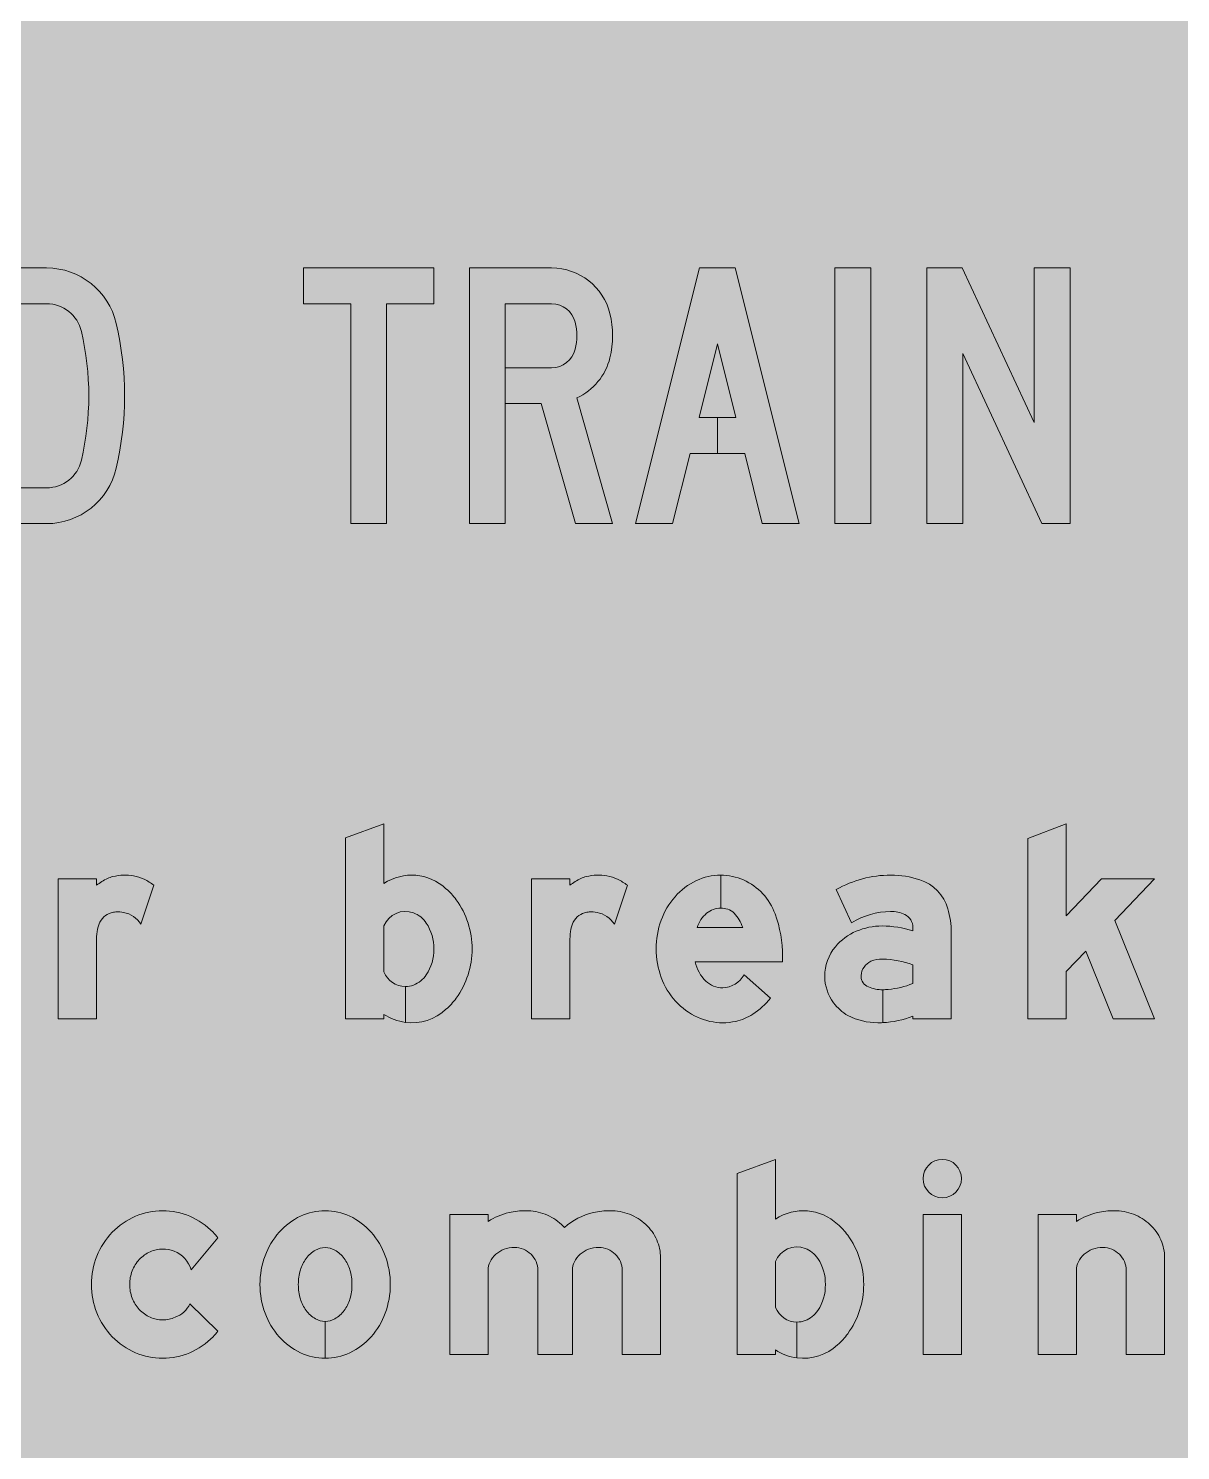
# Model space of a CAD drawing. Header units: millimetres. Extents: x 4906 to 5011, y 3241 to 3334.
# Drawn here: x 4935.54 to 4953.57, y 3289.85 to 3312.1 of the extents above; entities that cross this region are included whole.
import ezdxf

# ---------------------------------------------------------------- set-up
doc = ezdxf.new("R2010")
doc.units = ezdxf.units.MM
doc.layers.add('DIM', color=1, linetype='Continuous')
doc.layers.add('GSCOLORFILL', color=7, linetype='Continuous', lineweight=0)

# ---------------------------------------------------------------- blocks, each defined once
blk = doc.blocks.new('*U322')
at = {"layer": 'GSCOLORFILL', "true_color": 0xf5f5f5, "transparency": 33554687}
blk.add_hatch(color=7, dxfattribs=at).paths.add_polyline_path([(-950.00000000001, -874.9999999999995), (950.0000000000091, -874.9999999999995, 0.414213562373095), (1050.000000000009, -774.9999999999995), (1050.000000000009, 775, 0.414213562373095), (950.0000000000091, 875), (-950.00000000001, 875, 0.414213562373095), (-1050.00000000001, 775), (-1050.00000000001, -775, 0.414213562373095)])
blk = doc.blocks.new('*U297')
at = {"layer": 'GSCOLORFILL', "linetype": 'Continuous'}
blk.add_hatch(color=0, dxfattribs=at).paths.add_polyline_path([(64.26932219902316, 172, -0.3448814639906139), (82.71400707028076, 157.5600000000001, -0.1217796334961338), (82.71400707028087, 136.4400000000002, -0.344881463990617), (64.26932219902321, 122), (28.00999999999999, 122), (28.00999999999999, 94.00000000000001), (56.12346429523939, 94.00000000000004), (82.88719244480211, 0), (112, 0), (84, 98.34205404014348, 0.2276138286676566), (109.8956479331868, 129.72, 0.1217796334961337), (109.8956479331869, 164.2799999999998, 0.3448814639906159), (64.26932219902322, 200), (0, 200), (0, 0), (28, 0), (28, 172)])
at = {"layer": 'GSCOLORFILL', "color": 0}
blk.add_lwpolyline([(64.26932219902318, 122, 0.3448814639906154), (82.71400707028084, 136.44, 0.1217796334961341), (82.71400707028079, 157.56, 0.3448814639906151), (64.26932219902318, 172), (28, 172), (28, 0), (0, 0), (0, 200), (64.26932219902318, 200, -0.3448814639906151), (109.8956479331868, 164.28, -0.1217796334961341), (109.8956479331868, 129.7200000000001, -0.2276138286676568), (84, 98.3420540401435), (112, 0), (82.88719244480211, 0), (56.12346429523939, 94.00000000000003), (28.00999999999999, 94.00000000000003), (28.00999999999999, 122)], format="xyb", close=True, dxfattribs=at)
blk = doc.blocks.new('*U298')
at = {"layer": 'GSCOLORFILL', "linetype": 'Continuous'}
blk.add_hatch(color=0, dxfattribs=at).paths.add_polyline_path([(80.95612091126682, 40.64954348018809, -0.3280427996261505), (59.00999999999999, 24.50000217391326), (59.00999999999999, -3.499999019607742, 0.3281088988311429), (107.6853115858524, 32.30985728215592, 0.1523809523809524), (107.6853115858523, 167.6901427178443, 0.7355371900826445), (10.31468841414767, 167.6901427178442, 0.1523809523809523), (10.3146884141477, 32.30985728215595, 0.3281631965406048), (59, -3.499999999999915), (59, 24.50000000000011, -0.3281631965406051), (37.04387908873329, 40.64954348018806, -0.1523809523809523), (37.04387908873332, 159.3504565198122, -0.7355371900826468), (80.95612091126682, 159.3504565198122, -0.1523809523809523)])
at = {"layer": 'GSCOLORFILL', "color": 0}
blk.add_lwpolyline([(59, 24.50000000000011, -0.3281631965406057), (37.04387908873326, 40.64954348018809, -0.1523809523809521), (37.04387908873332, 159.3504565198121, -0.7355371900826451), (80.9561209112668, 159.3504565198121, -0.1523809523809523), (80.9561209112668, 40.64954348018802, -0.3280427996261496), (59.00999999999999, 24.50000217391326), (59.00999999999999, -3.499999019607742, 0.3281088988311427), (107.6853115858523, 32.30985728215595, 0.1523809523809523), (107.6853115858523, 167.6901427178442, 0.7355371900826451), (10.31468841414767, 167.6901427178442, 0.1523809523809521), (10.31468841414767, 32.30985728215602, 0.3281631965406052), (59, -3.499999999999908)], format="xyb", close=True, dxfattribs=at)
blk = doc.blocks.new('*U299')
at = {"layer": 'GSCOLORFILL', "linetype": 'Continuous'}
blk.add_hatch(color=0, dxfattribs=at).paths.add_polyline_path([(78, 200), (49.99999999999999, 200), (-1.4210854715202e-14, 0), (28.86173937932359, 0), (42.61173937932363, 54.99999999999999), (64, 54.99999999999999), (64, 83), (49.61173937932364, 83), (64, 140.5530424827055), (78.38826062067636, 83), (64.00999999999999, 83), (64.00999999999999, 55), (85.38826062067636, 55), (99.13826062067636, -1.4210854715202e-14), (128, -1.4210854715202e-14)])
at = {"layer": 'GSCOLORFILL', "color": 0}
blk.add_lwpolyline([(64, 83), (49.61173937932364, 83), (64, 140.5530424827055), (78.38826062067636, 83), (64.00999999999999, 83), (64.00999999999999, 55), (85.38826062067636, 55), (99.13826062067636, 0), (128, 0), (78, 200), (50, 200), (0, 0), (28.86173937932358, 0), (42.61173937932364, 55), (64, 55)], close=True, dxfattribs=at)
blk = doc.blocks.new('*U300')
at = {"layer": 'GSCOLORFILL', "linetype": 'Continuous'}
blk.add_hatch(color=0, dxfattribs=at).paths.add_polyline_path([(78.21476728595059, 150.3505154639175, -0.1148991755247307), (78.21476728595066, 49.64948453608244, -0.3486821690625639), (50.94443627691192, 28), (28.00999999999999, 28.00000000000003), (28.01, 0), (50.9444362769119, 0, 0.3486821690625636), (105.4850982949895, 43.29896907216494, 0.1148991755247306), (105.4850982949895, 156.701030927835, 0.3486821690625638), (50.94443627691184, 200), (0, 200), (0, 0), (27.99999999999999, 0), (28.00000000000001, 172), (50.94443627691184, 172, -0.3486821690625631)])
at = {"layer": 'GSCOLORFILL', "color": 0}
blk.add_lwpolyline([(28.00999999999999, 28), (28.00999999999999, 0), (50.94443627691186, 0, 0.3486821690625636), (105.4850982949895, 43.29896907216487, 0.1148991755247307), (105.4850982949895, 156.7010309278351, 0.3486821690625634), (50.94443627691186, 200), (0, 200), (0, 0), (28, 0), (28, 172), (50.94443627691186, 172, -0.3486821690625634), (78.21476728595064, 150.3505154639175, -0.1148991755247307), (78.21476728595064, 49.64948453608236, -0.3486821690625636), (50.94443627691186, 28)], format="xyb", close=True, dxfattribs=at)
blk = doc.blocks.new('*U296')
at = {"layer": 'DIM', "color": 28, "true_color": 0x0a0a0a, "xscale": 0.4, "yscale": 0.4, "zscale": 0.4}
for name, p in [('*U298', (56.80000000000018, 0)), ('*U297', (0, 0)), ('*U299', (113.5999999999995, 0)), ('*U300', (175.9999999999991, 0))]:
    blk.add_blockref(name, p, dxfattribs=at)
blk = doc.blocks.new('*U302')
at = {"layer": 'GSCOLORFILL', "linetype": 'Continuous'}
blk.add_hatch(color=0, dxfattribs=at).paths.add_polyline_path([(37, 172), (0, 172), (0, 200), (102, 200), (102, 172), (65, 172), (65, 0), (37, 0)])
at = {"layer": 'GSCOLORFILL', "color": 0}
blk.add_lwpolyline([(37, 172), (0, 172), (0, 200), (102, 200), (102, 172), (65, 172), (65, 0), (37, 0)], close=True, dxfattribs=at)
blk = doc.blocks.new('*U303')
at = {"layer": 'GSCOLORFILL', "linetype": 'Continuous'}
blk.add_hatch(color=0, dxfattribs=at).paths.add_polyline_path([(64.26932219902316, 172, -0.3448814639906139), (82.71400707028076, 157.5600000000001, -0.1217796334961338), (82.71400707028087, 136.4400000000002, -0.344881463990617), (64.26932219902321, 122), (28.00999999999999, 122), (28.00999999999999, 94.00000000000001), (56.12346429523939, 94.00000000000004), (82.88719244480211, 0), (112, 0), (84, 98.34205404014348, 0.2276138286676566), (109.8956479331868, 129.72, 0.1217796334961337), (109.8956479331869, 164.2799999999998, 0.3448814639906159), (64.26932219902322, 200), (0, 200), (0, 0), (28, 0), (28, 172)])
at = {"layer": 'GSCOLORFILL', "color": 0}
blk.add_lwpolyline([(64.26932219902318, 122, 0.3448814639906154), (82.71400707028084, 136.44, 0.1217796334961341), (82.71400707028079, 157.56, 0.3448814639906151), (64.26932219902318, 172), (28, 172), (28, 0), (0, 0), (0, 200), (64.26932219902318, 200, -0.3448814639906151), (109.8956479331868, 164.28, -0.1217796334961341), (109.8956479331868, 129.7200000000001, -0.2276138286676568), (84, 98.3420540401435), (112, 0), (82.88719244480211, 0), (56.12346429523939, 94.00000000000003), (28.00999999999999, 94.00000000000003), (28.00999999999999, 122)], format="xyb", close=True, dxfattribs=at)
blk = doc.blocks.new('*U304')
at = {"layer": 'GSCOLORFILL', "linetype": 'Continuous'}
blk.add_hatch(color=0, dxfattribs=at).paths.add_polyline_path([(78, 200), (49.99999999999999, 200), (-1.4210854715202e-14, 0), (28.86173937932359, 0), (42.61173937932363, 54.99999999999999), (64, 54.99999999999999), (64, 83), (49.61173937932364, 83), (64, 140.5530424827055), (78.38826062067636, 83), (64.00999999999999, 83), (64.00999999999999, 55), (85.38826062067636, 55), (99.13826062067636, -1.4210854715202e-14), (128, -1.4210854715202e-14)])
at = {"layer": 'GSCOLORFILL', "color": 0}
blk.add_lwpolyline([(64, 83), (49.61173937932364, 83), (64, 140.5530424827055), (78.38826062067636, 83), (64.00999999999999, 83), (64.00999999999999, 55), (85.38826062067636, 55), (99.13826062067636, 0), (128, 0), (78, 200), (50, 200), (0, 0), (28.86173937932358, 0), (42.61173937932364, 55), (64, 55)], close=True, dxfattribs=at)
blk = doc.blocks.new('*U305')
at = {"layer": 'GSCOLORFILL', "linetype": 'Continuous'}
blk.add_hatch(color=0, dxfattribs=at).paths.add_polyline_path([(0, 200), (28, 200), (28, 0), (0, 0)])
at = {"layer": 'GSCOLORFILL', "color": 0}
blk.add_lwpolyline([(0, 200), (28, 200), (28, 0), (0, 0)], close=True, dxfattribs=at)
blk = doc.blocks.new('*U306')
at = {"layer": 'GSCOLORFILL', "linetype": 'Continuous'}
blk.add_hatch(color=0, dxfattribs=at).paths.add_polyline_path([(27.65981601018313, 200), (0, 200), (7.105427357601002e-15, 0), (28, 0), (28, 133), (90, 0), (112, 0), (112, 200), (84, 200), (84, 79.14121821539283)])
at = {"layer": 'GSCOLORFILL', "color": 0}
blk.add_lwpolyline([(90, 0), (112, 0), (112, 200), (84, 200), (84, 79.14121821539283), (27.65981601018314, 200), (0, 200), (0, 0), (28, 0), (28, 133)], close=True, dxfattribs=at)
blk = doc.blocks.new('*U301')
at = {"layer": 'DIM', "color": 28, "true_color": 0x0a0a0a, "xscale": 0.4, "yscale": 0.4, "zscale": 0.4}
for name, p in [('*U302', (0, 0)), ('*U303', (52, 0)), ('*U304', (104, 0)), ('*U305', (166.3999999999996, 0)), ('*U306', (195.1999999999998, 0))]:
    blk.add_blockref(name, p, dxfattribs=at)
blk = doc.blocks.new('*U295')
at = {"layer": 'DIM'}
for name, p in [('*U296', (0, 0)), ('*U301', (276.7999999999993, 0))]:
    blk.add_blockref(name, p, dxfattribs=at)
blk = doc.blocks.new('*U13')
at = {"layer": 'GSCOLORFILL', "linetype": 'Continuous'}
h = blk.add_hatch(color=0, dxfattribs=at)
edge = h.paths.add_edge_path()
edge.add_arc((62.34939213927608, 79.6854098176108), 32.00000000000017, 79.18246767352575, 93.8556250591469)
edge.add_arc((61.63370283579749, 90.30471540881575), 21.35660475137249, 93.85562505914676, 106.8366272197322)
edge.add_arc((61.24077079005933, 91.6031686651475), 19.99999999999997, 106.8366272197323, 158.1191728451246)
edge.add_arc((71.65289149145738, 87.4215696900377), 31.2204290242896, 158.1191728451244, 173.0836916735146)
edge.add_arc((124.7709534774721, 80.62591342850244), 84.77100697890104, 172.847292452201, 179.93562804887)
edge.add_line((40, 80.72115384615384), (40, 0))
edge.add_line((40, 0), (0, 0))
edge.add_line((0, 0), (0, 146))
edge.add_line((0, 146), (40, 146))
edge.add_line((40, 146), (40, 139.4741517586929))
edge.add_arc((80.20100428125309, 86.17638380713848), 66.75906540567411, 115.41999205079091, 127.02622125869931, ccw=False)
edge.add_arc((64.42216422748476, 119.3766412768664), 29.99999999999999, 103.83237165386458, 115.4199920507906, ccw=False)
edge.add_arc((69.56115049428412, 98.50534936501198), 51.49465063498803, 79.69148826116168, 103.83237165386458, ccw=False)
edge.add_arc((70.72335768463735, 104.8951663668707), 44.99999999999991, 64.9550848169091, 79.69148826116168, ccw=False)
edge.add_arc((66.12650663724236, 95.0573295974977), 55.8588246073303, 52.669442036432486, 64.95508481690922, ccw=False)
edge.add_line((100, 139.4734835723265), (86.44384074260017, 98.8029509025588))
edge.add_arc((63.19046988328277, 84.08717555524916), 27.51859917207702, 32.32746235299488, 79.18246767352575)
at = {"layer": 'GSCOLORFILL', "color": 0}
blk.add_lwpolyline([(68.35521238202534, 111.1167655505695, 0.06411134923532956), (60.19762973862049, 111.6129828317178, 0.05670095452127784), (55.44789640508208, 110.7458593422669, 0.2275732212208249), (42.68155049846757, 99.0567142756719, 0.06538798349459168), (40.6596501983656, 91.1811152222656, 0.03093856440725937), (40, 80.72115384615384), (40, 0), (0, 0), (0, 146), (40, 146), (40, 139.4741517586929, -0.05068506447739766), (51.54465506371872, 146.4722084002377, -0.05060365996564109), (57.24970115181003, 148.5066219398892, -0.1057257860161052), (78.77603464991518, 149.1687972739115, -0.06438845141651094), (89.77314480369034, 145.6640958440934, -0.05365763651898708), (100, 139.4734835723265), (86.44384074260017, 98.8029509025588, 0.2073403558268148)], format="xyb", close=True, dxfattribs=at)
blk = doc.blocks.new('*U15')
at = {"layer": 'GSCOLORFILL', "linetype": 'Continuous'}
h = blk.add_hatch(color=0, dxfattribs=at)
edge = h.paths.add_edge_path()
edge.add_arc((44.51793562419519, 73.00000000000007), 87.48206437580481, 324.0687898610061, 359.99999999999994, ccw=False)
edge.add_arc((63.70470146193492, 58.38428779233871), 63.37203257652487, 310.3765255821876, 324.5892179022558, ccw=False)
edge.add_arc((69.00257494377652, 48.36448062052203), 52.36448062052203, 262.70170899991183, 313.06367100142035, ccw=False)
edge.add_line((62.35045196264872, -3.575755136557277), (62.35045196264872, 33.80043539742545))
edge.add_arc((62.34045196264868, 57.80043331409205), 24.00000000000002, 270.0238732421547, 290.8675725829808)
edge.add_arc((60.91561510266509, 61.53805821801595), 28.00000000000003, 290.8675725829806, 326.1464978402323)
edge.add_arc((45.80677982315294, 71.67298584493247), 46.19323120026423, 326.1464978402324, 361.646188633575)
edge.add_arc((45.8067798231529, 74.32701415506752), 46.19323120026427, 358.353811366425, 393.8535021597676)
edge.add_arc((60.91561510266507, 84.46194178198411), 28.00000000000001, 33.8535021597676, 69.13242741701919)
edge.add_arc((62.34045196264874, 88.19956668590797), 24.00000000000001, 69.13242741701923, 158.568043919135)
edge.add_line((40, 96.96907101081622), (40, 49.03092898918378))
edge.add_arc((62.34045196264873, 57.800433314092), 23.99999999999999, 201.4319560808649, 270)
edge.add_line((62.34045196264873, 33.80043331409202), (62.34045196264873, -3.574473431724307))
edge.add_arc((69.00257494377641, 48.36448062052206), 52.36448062052204, 236.3677911496907, 262.6906777665261, ccw=False)
edge.add_line((40, 4.765289374724148), (40, 0))
edge.add_line((40, 0), (0, 0))
edge.add_line((0, 0), (0, 188.7596153846154))
edge.add_line((0, 188.7596153846154), (40, 203.5))
edge.add_line((40, 203.5), (40, 141.2347106252759))
edge.add_arc((69.00257494377648, 97.6355193794779), 52.36448062052212, 46.93632899857971, 123.6322088503093, ccw=False)
edge.add_arc((63.7047014619348, 87.61571220766103), 63.37203257652513, 35.410782097744175, 49.623474417812474, ccw=False)
edge.add_arc((44.51793562419522, 72.99999999999999), 87.48206437580478, 0, 35.93121013899378, ccw=False)
at = {"layer": 'GSCOLORFILL', "color": 0}
blk.add_lwpolyline([(132, 72.99999999999999, -0.1580767730378781), (115.3540975280471, 21.66434227377881, -0.062094190308422), (104.7576009987296, 10.10723369308806, -0.2233522246381122), (62.35045196264872, -3.575755136557277), (62.35045196264872, 33.80043539742545, 0.09119938616970456), (70.88947312255061, 35.3746838905488, 0.155160827510034), (84.16862514632328, 45.94006078534746, 0.1561474372907175), (91.98094621685533, 72.99999999999999, 0.1561474372907175), (84.16862514632328, 100.0599392146525, 0.1551608275100337), (70.88947312255067, 110.6253161094512, 0.4113313956635876), (40, 96.96907101081622), (40, 49.03092898918378, 0.3084429755062391), (62.34045196264873, 33.80043331409202), (62.34045196264873, -3.574473431724307, -0.115362985859982), (40, 4.765289374724148), (40, 0), (0, 0), (0, 188.7596153846154), (40, 203.5), (40, 141.2347106252759, -0.3477275210567035), (104.7576009987296, 135.8927663069119, -0.062094190308422), (115.3540975280471, 124.3356577262211, -0.1580767730378781)], format="xyb", close=True, dxfattribs=at)
blk = doc.blocks.new('*U16')
at = {"layer": 'GSCOLORFILL', "linetype": 'Continuous'}
h = blk.add_hatch(color=0, dxfattribs=at)
edge = h.paths.add_edge_path()
edge.add_arc((62.34939213927608, 79.6854098176108), 32.00000000000017, 79.18246767352575, 93.8556250591469)
edge.add_arc((61.63370283579749, 90.30471540881575), 21.35660475137249, 93.85562505914676, 106.8366272197322)
edge.add_arc((61.24077079005933, 91.6031686651475), 19.99999999999997, 106.8366272197323, 158.1191728451246)
edge.add_arc((71.65289149145738, 87.4215696900377), 31.2204290242896, 158.1191728451244, 173.0836916735146)
edge.add_arc((124.7709534774721, 80.62591342850244), 84.77100697890104, 172.847292452201, 179.93562804887)
edge.add_line((40, 80.72115384615384), (40, 0))
edge.add_line((40, 0), (0, 0))
edge.add_line((0, 0), (0, 146))
edge.add_line((0, 146), (40, 146))
edge.add_line((40, 146), (40, 139.4741517586929))
edge.add_arc((80.20100428125309, 86.17638380713848), 66.75906540567411, 115.41999205079091, 127.02622125869931, ccw=False)
edge.add_arc((64.42216422748476, 119.3766412768664), 29.99999999999999, 103.83237165386458, 115.4199920507906, ccw=False)
edge.add_arc((69.56115049428412, 98.50534936501198), 51.49465063498803, 79.69148826116168, 103.83237165386458, ccw=False)
edge.add_arc((70.72335768463735, 104.8951663668707), 44.99999999999991, 64.9550848169091, 79.69148826116168, ccw=False)
edge.add_arc((66.12650663724236, 95.0573295974977), 55.8588246073303, 52.669442036432486, 64.95508481690922, ccw=False)
edge.add_line((100, 139.4734835723265), (86.44384074260017, 98.8029509025588))
edge.add_arc((63.19046988328277, 84.08717555524916), 27.51859917207702, 32.32746235299488, 79.18246767352575)
at = {"layer": 'GSCOLORFILL', "color": 0}
blk.add_lwpolyline([(68.35521238202534, 111.1167655505695, 0.06411134923532956), (60.19762973862049, 111.6129828317178, 0.05670095452127784), (55.44789640508208, 110.7458593422669, 0.2275732212208249), (42.68155049846757, 99.0567142756719, 0.06538798349459168), (40.6596501983656, 91.1811152222656, 0.03093856440725937), (40, 80.72115384615384), (40, 0), (0, 0), (0, 146), (40, 146), (40, 139.4741517586929, -0.05068506447739766), (51.54465506371872, 146.4722084002377, -0.05060365996564109), (57.24970115181003, 148.5066219398892, -0.1057257860161052), (78.77603464991518, 149.1687972739115, -0.06438845141651094), (89.77314480369034, 145.6640958440934, -0.05365763651898708), (100, 139.4734835723265), (86.44384074260017, 98.8029509025588, 0.2073403558268148)], format="xyb", close=True, dxfattribs=at)
blk = doc.blocks.new('*U17')
at = {"layer": 'GSCOLORFILL', "linetype": 'Continuous'}
h = blk.add_hatch(color=0, dxfattribs=at)
edge = h.paths.add_edge_path()
edge.add_arc((69.51094197863642, 58.93000642673971), 62.9300064267397, 245.3524198280531, 269.9999999999999, ccw=False)
edge.add_arc((72.63933568098416, 65.74804630435064), 70.43150727187609, 222.073813879283, 245.3524198280533, ccw=False)
edge.add_arc((77.51231266798086, 70.14707514339402), 76.99636518675396, 200.5021246928769, 222.0738138792829, ccw=False)
edge.add_arc((85.14194428798147, 73.00000000000018), 85.14194428798149, 180.0000037301732, 200.5021246928769, ccw=False)
edge.add_arc((87.76867725509986, 72.99998880735697), 87.76867725509987, 160.0694722126277, 179.9999963119301, ccw=False)
edge.add_arc((77.81888288118054, 76.60776129168887), 77.18499026133541, 138.8014776948188, 160.0694722126275, ccw=False)
edge.add_arc((71.47230434682477, 82.1634816811312), 68.75023548491123, 115.32243421330139, 138.8014776948188, ccw=False)
edge.add_arc((67.40488682021514, 90.7594570579587), 59.24052055675507, 90.00000000000011, 115.3224342133012, ccw=False)
edge.add_line((67.4048868202151, 149.9999776147138), (67.40488682021504, 115.5))
edge.add_arc((67.40488682021505, 92.3147617089057), 23.18523829109428, 90.00000000000004, 129.2085956193348)
edge.add_arc((73.06702104089976, 86.30983722453084), 31.42300914462551, 130.2868481129732, 163.077719365007)
edge.add_line((43.00461354202127, 95.45626598523268), (90.38549341939148, 95.45626598523268))
edge.add_arc((52.74761479171672, 83.17935105482259), 39.58955099265591, 18.06555415785629, 43.33061273274367)
edge.add_arc((70.63420727500568, 100.0528755045983), 14.99999999999996, 43.3306127327434, 74.23414554342109)
edge.add_arc((67.40488682021513, 88.6146850335641), 26.88531496643589, 74.23414554342149, 89.97868881919163)
edge.add_line((67.41488682021509, 115.4999981402486), (67.41488682021509, 149.9999767706969))
edge.add_arc((67.40488682021511, 90.75945705795863), 59.24052055675513, 66.24132462757171, 89.99032827881211, ccw=False)
edge.add_arc((65.90311263088859, 88.40713072376718), 61.99999999999999, 19.990107920803098, 65.8469214734098, ccw=False)
edge.add_arc((2.000000000000043, 65.16079346208295), 130, 0, 19.990107920803098, ccw=False)
edge.add_line((132, 65.16079346208295), (132, 59.45626598523268))
edge.add_line((132, 59.45626598523268), (40.72380685113512, 59.45626598523268))
edge.add_arc((79.1502063285293, 67.93769328603152), 39.35127425960962, 192.446693405701, 226.289291064396)
edge.add_arc((69.85773911993658, 58.38709549362954), 26.02674593399157, 226.5475580031422, 269.2365315043568)
edge.add_arc((67.56222244513611, 60.99956596297852), 28.70313368140413, 273.8929323668316, 328.2837947233499)
edge.add_line((91.97890056262634, 45.90997641125676), (119.3616618950978, 21.66751851973623))
edge.add_arc((60.72839463861946, 67.6041252104245), 74.48511168968331, 302.59103158947534, 321.9228496470552, ccw=False)
edge.add_arc((71.2238339754233, 51.18720312719249), 54.99999999999982, 282.4742802128862, 302.59103158947516, ccw=False)
edge.add_arc((69.51094197863644, 58.93000642673961), 62.9300064267396, 269.9999999999999, 282.47428021288624, ccw=False)
at = {"layer": 'GSCOLORFILL', "color": 0}
blk.add_lwpolyline([(69.51094197863631, -3.999999999999993, -0.1079619072312502), (43.2668823086612, 1.733546388479652, -0.1019228298705658), (20.35928353887792, 18.55277784863587, -0.09440319960942407), (5.392958702656699, 43.17970531249913, -0.08969677617579692), (1.70530256582424e-13, 72.99999445693578, -0.08718320545468168), (5.256761353426839, 102.9186191460794, -0.09306643867387995), (19.74243426452929, 127.4472030443272, -0.1028065678962481), (42.06701566231183, 144.3078609652724, -0.1109417910759313), (67.4048868202151, 149.9999776147138), (67.40488682021504, 115.5, 0.1727686174700961), (52.74844151225409, 110.2798357568904, 0.1440615427713923), (43.00461354202127, 95.45626598523268), (90.38549341939148, 95.45626598523268, 0.1106883683500328), (81.54530066298446, 110.3459819880077, 0.1356653380362669), (74.70980871751306, 114.4885768343512, 0.06880680822069957), (67.41488682021509, 115.4999981402486), (67.41488682021509, 149.9999767706969, -0.1039970857664943), (91.27202029761679, 144.9793723604305, -0.2028017523414576), (124.1677153237576, 109.6023205800086, -0.0874451709761443), (132, 65.16079346208295), (132, 59.45626598523268), (40.72380685113512, 59.45626598523268, 0.1487489359934952), (51.95778614312979, 39.49309678132271, 0.1884502669332367), (69.51094197863688, 32.36266013653999, 0.241883257341195), (91.97890056262634, 45.90997641125676), (119.3616618950978, 21.66751851973623, -0.08455159468045045), (100.8489740678881, 4.847683551545018, -0.08800200969828328), (83.10390755337193, -2.514415580091438, -0.05448312901681575)], format="xyb", close=True, dxfattribs=at)
blk = doc.blocks.new('*U18')
at = {"layer": 'GSCOLORFILL', "linetype": 'Continuous'}
blk.add_hatch(color=0, dxfattribs=at).paths.add_polyline_path([(91.99999999999989, 95.44033577145203), (91.99999999999989, 91.75569963669679, 0.08100507043754805), (59.91953844420409, 96.98738914505502, 0.1014742160753828), (32.92684469106193, 91.45226904517564, 0.1197283995981818), (11.16861765178227, 75.33308504889472, 0.1754854121989099), (0, 44.49098118164371, 0.162185951185596), (9.198205530711505, 16.87991725761773, 0.09962377950152626), (24.24940108183667, 3.435786395090417, 0.1178281433564822), (55.36485303884586, -4.000000000000028, 0.01259221290035344), (60.50437854736413, -3.870543474057882), (60.50437854736418, 30.44590424709844, -0.09643868278043381), (45.49812347970108, 33.36744272502021, -0.3055685730968929), (38, 44.49098118164358, -0.01000308247268235), (38.01449229959674, 45.21530038588774, -0.2881603305628229), (48.24719211376062, 60.13617985242543, -0.1118126494378583), (60.80315011960487, 62.49690242181767, -0.08137338335513948), (92, 56.34782538492402), (92, 36.91597781560395, -0.0720389147267735), (66.20162791964776, 30.85371626019864, -0.03568194688239786), (60.51437854736417, 30.44590549709844), (60.51437854736406, -3.870038894188326, 0.07931235260569526), (92, 2.799999999999983), (92, 0), (132, 0), (132, 90.24413145539907, 0.07131460927379192), (128.4502155484503, 115.0057552505379, 0.247093300969659), (99.29227802593027, 145.1204166717226, 0.07943033779107565), (68.76995305164318, 150.0000000000001, 0.130157360885894), (12.03366872579696, 134.9761925316005), (28.09152440947727, 100.3138559626782, -0.1407932063417405), (68.76995305164307, 112.0000000000001, -0.127608200101516), (83.66512167935822, 108.8781984363012, -0.2849461240288968)])
at = {"layer": 'GSCOLORFILL', "color": 0}
blk.add_lwpolyline([(55.3648530388453, -4.000000000000014, 0.01259221290035482), (60.50437854736413, -3.870543474057854), (60.50437854736418, 30.44590424709844, -0.09643868278043409), (45.49812347970104, 33.36744272502022, -0.3055685730968945), (38, 44.49098118164369, -0.0100030824726959), (38.01449229959678, 45.21530038588883, -0.2881603305628071), (48.24719211376072, 60.13617985242547, -0.1084920170889828), (60.42376644223515, 62.50839828890307, -0.08234480440022278), (92, 56.34782538492404), (92, 36.91597781560394, -0.0720389147267738), (66.20162791964765, 30.8537162601986, -0.03568194688239714), (60.51437854736417, 30.44590549709845), (60.51437854736406, -3.870038894188326, 0.07931235260569527), (92, 2.799999999999986), (92, 0), (132, 0), (132, 90.24413145539917, 0.0713146092737911), (128.4502155484504, 115.0057552505377, 0.2470933009696595), (99.29227802593039, 145.1204166717225, 0.07943033779107607), (68.76995305164314, 150.0000000000001, 0.1301573608858939), (12.03366872579696, 134.9761925316005), (28.09152440947727, 100.3138559626782, -0.1407932063417409), (68.7699530516432, 112.0000000000001, -0.1276082001015154), (83.66512167935826, 108.8781984363012, -0.2849461240288967), (91.99999999999989, 95.44033577145198), (91.99999999999989, 91.7556996366968, 0.0810050704375488), (59.91953844420379, 96.98738914505503, 0.1014742160753588), (32.92684469106766, 91.45226904517807, 0.1197283995982114), (11.16861765178197, 75.33308504889436, 0.1754854121989074), (0, 44.49098118164371, 0.1621859511855917), (9.19820553071105, 16.87991725761833, 0.0996237795015298), (24.24940108183662, 3.435786395090425, 0.1178281433564803)], format="xyb", close=True, dxfattribs=at)
blk = doc.blocks.new('*U19')
at = {"layer": 'GSCOLORFILL', "linetype": 'Continuous'}
blk.add_hatch(color=0, dxfattribs=at).paths.add_polyline_path([(90.67667566303874, 102.6105590409248), (132, 146), (76.76187473197388, 146), (40, 107.4000756516775), (40, 203.4999790823973), (0, 188.0614180476359), (0, 0), (40, 0), (40, 49.40011041501656), (60.37012409718483, 70.78871626958689), (88.87815591327308, 0), (132, 0)])
at = {"layer": 'GSCOLORFILL', "color": 0}
blk.add_lwpolyline([(90.67667566303874, 102.6105590409248), (132, 146), (76.76187473197388, 146), (40, 107.4000756516775), (40, 203.4999790823973), (0, 188.0614180476359), (0, 0), (40, 0), (40, 49.40011041501656), (60.37012409718483, 70.78871626958689), (88.87815591327308, 0), (132, 0)], close=True, dxfattribs=at)
blk = doc.blocks.new('*U5')
at = {"color": 28, "true_color": 0x0a0a0a, "xscale": 0.3, "yscale": 0.3, "zscale": 0.3}
for name, p in [('*U15', (454.2000000000001, 1.763491390772188e-15)), ('*U19', (667.8000000000003, 1.763491390772188e-15)), ('*U13', (364.2000000000001, 1.469576158976824e-15)), ('*U16', (512.4000000000002, 1.763491390772188e-15)), ('*U17', (551.4000000000002, 1.763491390772188e-15)), ('*U18', (604.2000000000003, 1.763491390772188e-15))]:
    blk.add_blockref(name, p, dxfattribs=at)
blk = doc.blocks.new('*U1')
blk.add_blockref('*U5', (120.8, 0))
blk = doc.blocks.new('*U46')
at = {"layer": 'GSCOLORFILL', "linetype": 'Continuous'}
h = blk.add_hatch(color=0, dxfattribs=at)
edge = h.paths.add_edge_path()
edge.add_arc((74.39842670835138, 67.94425812326142), 71.9442581232614, 246.7952911568045, 270)
edge.add_arc((74.39842670835141, 67.94425812326111), 71.9442581232611, 270, 293.2047088431955)
edge.add_arc((73.34552743470468, 70.40029870193348), 74.6164729732556, 293.2047088431953, 315.9844521129027)
edge.add_arc((71.71142288721677, 71.97919230466164), 76.88874115303908, 315.9844521129027, 321.6376540076017)
edge.add_line((132, 24.25953193479904), (102.8356807511736, 52.79411722431384))
edge.add_arc((78.58940958848643, 63.95626867113757), 26.6922327694104, 289.3607422945651, 335.28027874857236, ccw=False)
edge.add_arc((74.39842670835078, 68.04095367498329), 32.04095367498329, 270, 294.01492164138637, ccw=False)
edge.add_arc((74.3984267083511, 68.04095367498184), 32.04095367498184, 245.9850783586131, 269.9999999999994, ccw=False)
edge.add_arc((75.47025379652406, 70.44663041745966), 34.67460017674323, 222.9132137607023, 245.9850783586127, ccw=False)
edge.add_arc((77.13712080100922, 71.99629534952314), 36.95054108377677, 201.0611490255526, 222.9132137607023, ccw=False)
edge.add_arc((79.74354300202111, 73), 39.74354300202111, 179.9999999999996, 201.0611490255528, ccw=False)
edge.add_arc((79.74354300202017, 72.99999999999993), 39.74354300202017, 158.9388509744457, 179.9999999999995, ccw=False)
edge.add_arc((77.1371208010085, 74.00370465047746), 36.95054108377581, 137.0867862392966, 158.9388509744469, ccw=False)
edge.add_arc((75.4702537965239, 75.55336958254045), 34.67460017674301, 114.01492164138611, 137.0867862392965, ccw=False)
edge.add_arc((74.39842670835114, 77.95904632501865), 32.04095367498135, 89.99999999999949, 114.0149216413862, ccw=False)
edge.add_arc((74.39842670835168, 77.95904632501848), 32.04095367498152, 68.213946170324, 90.00000000000051, ccw=False)
edge.add_arc((75.2353722319962, 79.54549613712138), 30.25777501331029, 16.64454261047598, 68.57064340855561, ccw=False)
edge.add_line((104.225352112676, 88.2123303500209), (132, 121.7404680652009))
edge.add_arc((71.7114228872158, 74.02080769533802), 76.88874115303999, 38.36234599239801, 44.01554788709704)
edge.add_arc((73.3455274347047, 75.59970129806655), 74.61647297325553, 44.01554788709731, 66.79529115680464)
edge.add_arc((74.39842670835141, 78.05574187673945), 71.94425812326055, 66.79529115680423, 89.99999999999997)
edge.add_arc((74.39842670835135, 78.05574187673885), 71.94425812326115, 89.99999999999993, 113.2047088431955)
edge.add_arc((75.45132598199858, 75.5997012980661), 74.61647297325621, 113.2047088431955, 135.9844521129026)
edge.add_arc((77.0854305294824, 74.02080769534196), 76.88874115303395, 135.9844521129026, 158.1877907261089)
edge.add_arc((79.63605542386927, 73), 79.63605542386927, 158.1877907261088, 180)
edge.add_arc((79.63605542386944, 72.99999999999991), 79.63605542386944, 179.9999999999999, 201.812209273891)
edge.add_arc((77.08543052948258, 71.97919230465828), 76.88874115303425, 201.8122092738912, 224.0155478870973)
edge.add_arc((75.45132598199851, 70.40029870193383), 74.6164729732561, 224.0155478870973, 246.7952911568045)
at = {"layer": 'GSCOLORFILL', "color": 0}
blk.add_lwpolyline([(46.05113377971202, 1.820077519458266, 0.1015970540555592), (74.3984267083514, -3.999999999999986, 0.1015970540555594), (102.7457196369907, 1.820077519458266, 0.09972400303016617), (127.0060587434371, 18.55277784863583, 0.02467175061756016), (132, 24.25953193479904), (102.8356807511736, 52.79411722431384, -0.2030867045242404), (87.4382792689608, 38.77348098600692, -0.1051700629001875), (74.39842670835077, 36, -0.1051700629001875), (61.35857414774136, 38.77348098600693, -0.1010114630611207), (50.07506592072735, 46.83704909609799, -0.0956376145263361), (42.65497097108789, 58.71759701381524, -0.0921561639938165), (40, 73.00000000000031, -0.09215616399381873), (42.6549709710882, 87.28240298618533, -0.09563761452633868), (50.07506592072784, 99.16295090390248, -0.1010114630611211), (61.35857414774199, 107.2265190139933, -0.1051700629001887), (74.3984267083514, 110, -0.09534696116052017), (86.2901647294521, 107.7115131007301, -0.2305285838817899), (104.225352112676, 88.2123303500209), (132, 121.7404680652009, 0.02467175061756002), (127.0060587434371, 127.4472221513641, 0.09972400303016603), (102.7457196369908, 144.1799224805417, 0.1015970540555602), (74.39842670835145, 150, 0.1015970540555593), (46.05113377971213, 144.1799224805418, 0.09972400303016526), (21.79079467326582, 127.4472221513642, 0.09718458305680867), (5.701410373911017, 102.5900250897201, 0.0954621245810243), (0, 73.00000000000004, 0.09546212458102418), (5.70141037391096, 43.40997491027998, 0.09718458305680822), (21.79079467326576, 18.55277784863583, 0.09972400303016526)], format="xyb", close=True, dxfattribs=at)
blk = doc.blocks.new('*U47')
at = {"layer": 'GSCOLORFILL', "linetype": 'Continuous'}
h = blk.add_hatch(color=0, dxfattribs=at)
edge = h.paths.add_edge_path()
edge.add_arc((67.99999999999999, 89.72883664457302), 60.27116335542698, 64.87173449942168, 90, ccw=False)
edge.add_arc((64.2009016893978, 81.62903460165589), 69.21766776262787, 41.448266645179615, 64.87173449942162, ccw=False)
edge.add_arc((58.27593586708555, 76.39659725208122), 77.12232592176368, 20.09246863402842, 41.44826664517967, ccw=False)
edge.add_arc((48.99051588626324, 72.99999999999991), 87.00948411373676, 1.1368683772161603e-13, 20.09246863402808, ccw=False)
edge.add_arc((48.99051588626409, 73.00000000000011), 87.00948411373591, 339.90753136597175, 359.9999999999999, ccw=False)
edge.add_arc((58.27593586708593, 69.60340274791824), 77.12232592176306, 318.5517333548204, 339.90753136597186, ccw=False)
edge.add_arc((64.20090168939792, 64.370965398344), 69.21766776262774, 295.1282655005783, 318.55173335482044, ccw=False)
edge.add_arc((68.00000000000003, 56.27116335542705), 60.27116335542705, 270.00950633380637, 295.1282655005783, ccw=False)
edge.add_line((68.00999999999993, -3.999999170415876), (68.00999999999993, 34.50000242127832))
edge.add_arc((68, 55.15025015935103), 20.65025015935102, 270.0277458051646, 299.6634012086504)
edge.add_arc((63.11394116214115, 63.72915162328681), 30.52299655004384, 299.6634012086504, 323.9726266148963)
edge.add_arc((55.40525305477216, 69.33547024682802), 40.05476872762745, 323.9726266148962, 343.2352704047485)
edge.add_arc((43.24068658875845, 72.9999999999999), 52.75931341124155, 343.235270404749, 360.0000000000001)
edge.add_arc((43.2406865887586, 73.00000000000003), 52.7593134112414, 359.9999999999999, 376.764729595251)
edge.add_arc((55.40525305477208, 76.66452975317203), 40.05476872762748, 16.7647295952512, 36.02737338510367)
edge.add_arc((63.11394116214135, 82.27084837671342), 30.52299655004354, 36.02737338510353, 60.33659879134957)
edge.add_arc((67.99999999999999, 90.84974984064904), 20.65025015935096, 60.33659879134934, 89.99999999999997)
edge.add_arc((68.00000000000001, 90.84974984064873), 20.65025015935127, 90.00000000000004, 119.6634012086502)
edge.add_arc((72.886058837859, 82.27084837671316), 30.52299655004397, 119.6634012086507, 143.9726266148965)
edge.add_arc((80.59474694522761, 76.66452975317218), 40.05476872762715, 143.9726266148963, 163.2352704047487)
edge.add_arc((92.75931341124138, 73), 52.75931341124138, 163.2352704047489, 180)
edge.add_arc((92.75931341124134, 72.99999999999999), 52.75931341124134, 180, 196.7647295952511)
edge.add_arc((80.59474694522788, 69.3354702468279), 40.05476872762743, 196.7647295952512, 216.0273733851036)
edge.add_arc((72.88605883785885, 63.72915162328677), 30.52299655004382, 216.0273733851036, 240.3365987913494)
edge.add_arc((68, 55.15025015935109), 20.65025015935109, 240.3365987913496, 270)
edge.add_line((68, 34.5), (67.99999999999994, -3.999999999999986))
edge.add_arc((67.99999999999994, 56.27116335542706), 60.27116335542704, 244.87173449942162, 270, ccw=False)
edge.add_arc((71.79909831060229, 64.37096539834434), 69.21766776262814, 221.4482666451796, 244.87173449942162, ccw=False)
edge.add_arc((77.724064132914, 69.60340274791828), 77.12232592176305, 200.0924686340281, 221.4482666451796, ccw=False)
edge.add_arc((87.00948411373618, 73.00000000000006), 87.00948411373618, 180, 200.0924686340281, ccw=False)
edge.add_arc((87.0094841137362, 73), 87.0094841137362, 159.9075313659718, 180, ccw=False)
edge.add_arc((77.72406413291392, 76.39659725208179), 77.12232592176298, 138.5517333548204, 159.9075313659718, ccw=False)
edge.add_arc((71.79909831060222, 81.62903460165569), 69.21766776262808, 115.12826550057841, 138.5517333548203, ccw=False)
edge.add_arc((68, 89.7288366445728), 60.27116335542721, 90, 115.12826550057821, ccw=False)
at = {"layer": 'GSCOLORFILL', "color": 0}
blk.add_lwpolyline([(68, 150, -0.1100842229774427), (93.59391517175465, 144.2959021548017, -0.1025615166109279), (116.0832611206852, 127.4472221513641, -0.09345288578283342), (130.7045520758158, 102.8909119190282, -0.08789523670016074), (136, 72.99999999999997, -0.08789523670016139), (130.7045520758157, 43.10908808097187, -0.09345288578283431), (116.0832611206852, 18.5527778486358, -0.1025615166109281), (93.59391517175465, 1.704097845198248, -0.1100422412956773), (68.00999999999993, -3.999999170415876), (68.00999999999993, 34.50000242127832, 0.1300355272368671), (78.21988546066683, 37.20626027932079, 0.1064685849763634), (87.79898987322332, 45.77638892431793, 0.08424761497446397), (93.7575835476913, 57.78197538225881, 0.07328068524213363), (96, 72.99999999999997, 0.07328068524213363), (93.7575835476913, 88.2180246177411, 0.08424761497446447), (87.79898987322332, 100.2236110756821, 0.1064685849763639), (78.21988546066689, 108.7937397206792, 0.1301586401875905), (68, 111.5, 0.1301586401875884), (57.78011453933311, 108.7937397206792, 0.1064685849763627), (48.20101012677668, 100.2236110756821, 0.08424761497446463), (42.24241645230873, 88.21802461774116, 0.07328068524213407), (40, 72.99999999999996, 0.07328068524213374), (42.24241645230873, 57.78197538225884, 0.08424761497446419), (48.20101012677668, 45.77638892431791, 0.106468584976363), (57.78011453933311, 37.2062602793208, 0.1301586401875896), (68, 34.5), (67.99999999999994, -3.999999999999986, -0.1100842229774427), (42.40608482824527, 1.704097845198291, -0.1025615166109274), (19.91673887931478, 18.55277784863585, -0.09345288578283431), (5.295447924184202, 43.10908808097192, -0.08789523670016117), (0, 73.00000000000004, -0.08789523670016128), (5.295447924184231, 102.8909119190282, -0.09345288578283407), (19.91673887931478, 127.4472221513642, -0.1025615166109277), (42.40608482824535, 144.2959021548018, -0.1100842229774423)], format="xyb", close=True, dxfattribs=at)
blk = doc.blocks.new('*U48')
at = {"layer": 'GSCOLORFILL', "linetype": 'Continuous'}
h = blk.add_hatch(color=0, dxfattribs=at)
edge = h.paths.add_edge_path()
edge.add_arc((155.7153296264924, 86.99511755650809), 24.5282097319339, 45.82979570204179, 68.0808265539651, ccw=False)
edge.add_arc((156.1420760110529, 87.43440733147503), 23.9157654625298, 23.092845889367595, 45.82979570204162, ccw=False)
edge.add_arc((156.8060842686133, 87.7175328658991), 23.19391573138671, 0, 23.09284588936822, ccw=False)
edge.add_line((180, 87.7175328658991), (180, 0))
edge.add_line((180, 0), (220, 0))
edge.add_line((220, 0), (220, 100.8830320548367))
edge.add_arc((174.0753468275611, 100.8830320548367), 45.92465317243887, 0, 23.93171822373219)
edge.add_arc((170.8242551602883, 99.44019281717675), 49.48153131130478, 23.93171822373218, 46.97501240943499)
edge.add_arc((168.730439071099, 97.19681228199977), 52.55021540077355, 46.97501240943522, 68.8635846861375)
edge.add_arc((167.3745328426901, 93.68953779756492), 56.31046220243508, 68.86358468613724, 90)
edge.add_arc((167.3745328426902, 69.99478146240631), 80.00521853759369, 90.00000000000007, 102.6042796135857)
edge.add_arc((166.6926525247094, 78.0285138763368), 72.0245107674768, 103.4695365311015, 130.8206849945816)
edge.add_arc((82.82425516028852, 99.44019281717684), 49.48153131130454, 41.97494773133587, 46.97501240943514)
edge.add_arc((80.73043907109901, 97.19681228199977), 52.55021540077354, 46.97501240943524, 68.86358468613751)
edge.add_arc((79.37453284269009, 93.68953779756492), 56.31046220243508, 68.86358468613724, 90)
edge.add_arc((79.37453284269016, 69.99478146240604), 80.00521853759396, 90.00000000000006, 102.6042796135857)
edge.add_arc((78.69265252470946, 78.02851387633706), 72.02451076747658, 103.4695365311017, 122.4942570075609)
edge.add_line((40, 138.7772487758923), (40, 146))
edge.add_line((40, 146), (0, 146))
edge.add_line((0, 146), (0, 0))
edge.add_line((0, 0), (40, 0))
edge.add_line((40, 0), (40, 87.71753286589909))
edge.add_arc((60.83417894850335, 87.71753286589907), 20.83417894850335, 154.5282720028093, 180, ccw=False)
edge.add_arc((64.03048830144328, 86.19490705822676), 24.37462847220526, 131.0076349936262, 154.5282720028096, ccw=False)
edge.add_arc((66.09710507856302, 83.81817613339862), 27.52419269484101, 109.80736038530819, 131.0076349936262, ccw=False)
edge.add_arc((67.43949500252643, 80.0910470400427), 31.48569518587881, 89.99999999999977, 109.8073603853079, ccw=False)
edge.add_arc((67.43949500252666, 86.30962031839456), 25.26712190752694, 68.08082655396498, 90.00000000000028, ccw=False)
edge.add_arc((67.71532962649229, 86.99511755650809), 24.52820973193397, 45.82979570204162, 68.08082655396481, ccw=False)
edge.add_arc((68.1420760110529, 87.43440733147501), 23.91576546252978, 23.09284588936771, 45.82979570204168, ccw=False)
edge.add_arc((68.80608426861329, 87.7175328658991), 23.19391573138671, 0, 23.09284588936822, ccw=False)
edge.add_line((92, 87.7175328658991), (92, 0))
edge.add_line((92, 0), (128, 0))
edge.add_line((128, 0), (128, 87.71753286589909))
edge.add_arc((148.8341789485033, 87.71753286589919), 20.83417894850334, 154.5282720028097, 180.0000000000003, ccw=False)
edge.add_arc((152.0304883014433, 86.19490705822646), 24.37462847220541, 131.0076349936256, 154.528272002809, ccw=False)
edge.add_arc((154.0971050785631, 83.81817613339872), 27.52419269484096, 109.80736038530841, 131.0076349936264, ccw=False)
edge.add_arc((155.4394950025264, 80.09104704004267), 31.48569518587882, 89.99999999999977, 109.8073603853079, ccw=False)
edge.add_arc((155.4394950025266, 86.30962031839454), 25.26712190752696, 68.08082655396493, 90.00000000000011, ccw=False)
at = {"layer": 'GSCOLORFILL', "color": 0}
blk.add_lwpolyline([(164.8716674585635, 109.7502169884754, -0.09739464939670292), (172.8063946356061, 104.5885415981205, -0.0995354279343683), (178.1414826297246, 96.81470296034922, -0.1011039461656411), (180, 87.7175328658991), (180, 0), (220, 0), (220, 100.8830320548367, 0.1048030179721755), (216.0518361595565, 119.5122594239381, 0.1008855307406954), (204.5863575327339, 135.6139731601839, 0.09579836817007242), (187.6795049501371, 146.2116879931507, 0.09248737428302214), (167.3745328426901, 150, 0.05505205982243612), (149.9161032513398, 148.0719114650645, 0.1199117204326835), (119.6106725914451, 132.5337183696518, 0.02182035996796309), (116.5863575327339, 135.6139731601839, 0.09579836817007242), (99.67950495013713, 146.2116879931507, 0.09248737428302214), (79.37453284269009, 150, 0.05505205982243612), (61.91610325133973, 148.0719114650645, 0.08320220139569866), (40, 138.7772487758923), (40, 146), (0, 146), (0, 0), (40, 0), (40, 87.71753286589909, -0.1116012735434615), (42.02513207801013, 96.67759805996153, -0.102989975481698), (48.03684201390564, 104.5885415981205, -0.09276840372104522), (56.77029056251172, 109.7139617844638, -0.08664174293623021), (67.43949500252654, 111.5767422259215, -0.09593311806680128), (76.87166745856348, 109.7502169884755, -0.09739464939670292), (84.80639463560613, 104.5885415981205, -0.0995354279343683), (90.14148262972458, 96.81470296034922, -0.1011039461656411), (92, 87.7175328658991), (92, 0), (128, 0), (128, 87.71753286589909, -0.1116012735434615), (130.0251320780101, 96.67759805996153, -0.102989975481698), (136.0368420139057, 104.5885415981205, -0.09276840372104506), (144.7702905625117, 109.7139617844638, -0.08664174293623021), (155.4394950025265, 111.5767422259215, -0.09593311806680128)], format="xyb", close=True, dxfattribs=at)
blk = doc.blocks.new('*U49')
at = {"layer": 'GSCOLORFILL', "linetype": 'Continuous'}
h = blk.add_hatch(color=0, dxfattribs=at)
edge = h.paths.add_edge_path()
edge.add_arc((44.51793562419519, 73.00000000000007), 87.48206437580481, 324.0687898610061, 359.99999999999994, ccw=False)
edge.add_arc((63.70470146193492, 58.38428779233871), 63.37203257652487, 310.3765255821876, 324.5892179022558, ccw=False)
edge.add_arc((69.00257494377652, 48.36448062052203), 52.36448062052203, 262.70170899991183, 313.06367100142035, ccw=False)
edge.add_line((62.35045196264872, -3.575755136557277), (62.35045196264872, 33.80043539742545))
edge.add_arc((62.34045196264868, 57.80043331409205), 24.00000000000002, 270.0238732421547, 290.8675725829808)
edge.add_arc((60.91561510266509, 61.53805821801595), 28.00000000000003, 290.8675725829806, 326.1464978402323)
edge.add_arc((45.80677982315294, 71.67298584493247), 46.19323120026423, 326.1464978402324, 361.646188633575)
edge.add_arc((45.8067798231529, 74.32701415506752), 46.19323120026427, 358.353811366425, 393.8535021597676)
edge.add_arc((60.91561510266507, 84.46194178198411), 28.00000000000001, 33.8535021597676, 69.13242741701919)
edge.add_arc((62.34045196264874, 88.19956668590797), 24.00000000000001, 69.13242741701923, 158.568043919135)
edge.add_line((40, 96.96907101081622), (40, 49.03092898918378))
edge.add_arc((62.34045196264873, 57.800433314092), 23.99999999999999, 201.4319560808649, 270)
edge.add_line((62.34045196264873, 33.80043331409202), (62.34045196264873, -3.574473431724307))
edge.add_arc((69.00257494377641, 48.36448062052206), 52.36448062052204, 236.3677911496907, 262.6906777665261, ccw=False)
edge.add_line((40, 4.765289374724148), (40, 0))
edge.add_line((40, 0), (0, 0))
edge.add_line((0, 0), (0, 188.7596153846154))
edge.add_line((0, 188.7596153846154), (40, 203.5))
edge.add_line((40, 203.5), (40, 141.2347106252759))
edge.add_arc((69.00257494377648, 97.6355193794779), 52.36448062052212, 46.93632899857971, 123.6322088503093, ccw=False)
edge.add_arc((63.7047014619348, 87.61571220766103), 63.37203257652513, 35.410782097744175, 49.623474417812474, ccw=False)
edge.add_arc((44.51793562419522, 72.99999999999999), 87.48206437580478, 0, 35.93121013899378, ccw=False)
at = {"layer": 'GSCOLORFILL', "color": 0}
blk.add_lwpolyline([(132, 72.99999999999999, -0.1580767730378781), (115.3540975280471, 21.66434227377881, -0.062094190308422), (104.7576009987296, 10.10723369308806, -0.2233522246381122), (62.35045196264872, -3.575755136557277), (62.35045196264872, 33.80043539742545, 0.09119938616970456), (70.88947312255061, 35.3746838905488, 0.155160827510034), (84.16862514632328, 45.94006078534746, 0.1561474372907175), (91.98094621685533, 72.99999999999999, 0.1561474372907175), (84.16862514632328, 100.0599392146525, 0.1551608275100337), (70.88947312255067, 110.6253161094512, 0.4113313956635876), (40, 96.96907101081622), (40, 49.03092898918378, 0.3084429755062391), (62.34045196264873, 33.80043331409202), (62.34045196264873, -3.574473431724307, -0.115362985859982), (40, 4.765289374724148), (40, 0), (0, 0), (0, 188.7596153846154), (40, 203.5), (40, 141.2347106252759, -0.3477275210567035), (104.7576009987296, 135.8927663069119, -0.062094190308422), (115.3540975280471, 124.3356577262211, -0.1580767730378781)], format="xyb", close=True, dxfattribs=at)
blk = doc.blocks.new('*U50')
at = {"layer": 'GSCOLORFILL', "linetype": 'Continuous'}
h = blk.add_hatch(color=0, dxfattribs=at)
edge = h.paths.add_edge_path()
edge.add_arc((20, 183.5), 20, 0, 360)
h.paths.add_polyline_path([(0, 0), (40, 0), (40, 146), (0, 146)])
at = {"layer": 'GSCOLORFILL', "color": 0}
blk.add_lwpolyline([(0, 0), (40, 0), (40, 146), (0, 146)], close=True, dxfattribs=at)
blk.add_circle((20, 183.5), 20, dxfattribs=at)
blk = doc.blocks.new('*U51')
at = {"layer": 'GSCOLORFILL', "linetype": 'Continuous'}
h = blk.add_hatch(color=0, dxfattribs=at)
edge = h.paths.add_edge_path()
edge.add_line((92, 0), (132, 0))
edge.add_line((132, 0), (132, 100.8830320548367))
edge.add_arc((86.07534682756113, 100.8830320548367), 45.92465317243887, 0, 23.93171822373219)
edge.add_arc((82.82425516028829, 99.44019281717665), 49.48153131130479, 23.9317182237323, 46.97501240943514)
edge.add_arc((80.730439071099, 97.19681228199994), 52.55021540077338, 46.97501240943514, 68.86358468613743)
edge.add_arc((79.37453284269009, 93.68953779756492), 56.31046220243508, 68.86358468613724, 90)
edge.add_arc((79.37453284269016, 69.99478146240604), 80.00521853759396, 90.00000000000006, 102.6042796135857)
edge.add_arc((78.69265252470947, 78.028513876337), 72.02451076747664, 103.4695365311017, 122.4942570075609)
edge.add_line((40, 138.7772487758923), (40, 146))
edge.add_line((40, 146), (0, 146))
edge.add_line((0, 146), (0, 0))
edge.add_line((0, 0), (40, 0))
edge.add_line((40, 0), (40, 87.71753286589909))
edge.add_arc((60.83417894850335, 87.71753286589907), 20.83417894850335, 154.5282720028093, 180, ccw=False)
edge.add_arc((64.03048830144326, 86.19490705822675), 24.37462847220524, 131.0076349936261, 154.5282720028095, ccw=False)
edge.add_arc((66.09710507856303, 83.81817613339857), 27.52419269484106, 109.80736038530819, 131.0076349936261, ccw=False)
edge.add_arc((67.43949500252651, 80.09104704004271), 31.48569518587881, 89.99999999999989, 109.80736038530819, ccw=False)
edge.add_arc((67.43949500252654, 86.30962031839455), 25.26712190752697, 68.08082655396481, 90, ccw=False)
edge.add_arc((67.71532962649242, 86.9951175565081), 24.52820973193388, 45.82979570204179, 68.0808265539651, ccw=False)
edge.add_arc((68.14207601105291, 87.43440733147506), 23.91576546252974, 23.092845889367595, 45.82979570204168, ccw=False)
edge.add_arc((68.80608426861333, 87.7175328658991), 23.19391573138667, 0, 23.092845889368277, ccw=False)
edge.add_line((92, 87.7175328658991), (92, 0))
at = {"layer": 'GSCOLORFILL', "color": 0}
blk.add_lwpolyline([(92, 0), (132, 0), (132, 100.8830320548367, 0.1048030179721755), (128.0518361595565, 119.5122594239381, 0.1008855307406956), (116.5863575327339, 135.6139731601839, 0.09579836817007248), (99.67950495013713, 146.2116879931507, 0.09248737428302214), (79.37453284269009, 150, 0.05505205982243612), (61.91610325133973, 148.0719114650645, 0.0832022013956986), (40, 138.7772487758923), (40, 146), (0, 146), (0, 0), (40, 0), (40, 87.71753286589909, -0.1116012735434615), (42.02513207801013, 96.67759805996153, -0.102989975481698), (48.03684201390564, 104.5885415981205, -0.09276840372104511), (56.77029056251172, 109.7139617844638, -0.08664174293623028), (67.43949500252654, 111.5767422259215, -0.09593311806680128), (76.87166745856348, 109.7502169884754, -0.09739464939670303), (84.80639463560613, 104.5885415981205, -0.09953542793436854), (90.14148262972458, 96.81470296034922, -0.1011039461656413), (92, 87.7175328658991)], format="xyb", close=True, dxfattribs=at)
blk = doc.blocks.new('*U38')
at = {"color": 28, "true_color": 0x0a0a0a}
for name, p, xscale, yscale, zscale in [('*U49', (576.6, 1.102182119232618e-15), 0.3, 0.3, 0.3), ('*U50', (634.8000000000001, 1.102182119232618e-15), 0.3, 0.3, 0.3), ('*U46', (374.3999999999999, 1.102182119232618e-15), 0.3, 0.3, 0.3), ('*U47', (427.2, 1.102182119232618e-15), 0.2999999999999998, 0.2999999999999998, 0.2999999999999998), ('*U48', (486.6, 1.102182119232618e-15), 0.3, 0.3, 0.3), ('*U51', (670.8000000000001, 1.102182119232618e-15), 0.3, 0.3, 0.3)]:
    blk.add_blockref(name, p, dxfattribs=dict(at, xscale=xscale, yscale=yscale, zscale=zscale))
blk = doc.blocks.new('*U37')
blk.add_blockref('*U38', (0, 0))

msp = doc.modelspace()

# ---------------------------------------------------------------- block references
at = {"xscale": 0.05, "yscale": 0.05, "zscale": 0.05}
for name, p in [('*U1', (4911.750958860783, 3296.600439407064)), ('*U37', (4917.800958860783, 3291.350439407064))]:
    msp.add_blockref(name, p, dxfattribs=at)
at = {"layer": 'DIM', "xscale": 0.05, "yscale": 0.05, "zscale": 0.05}
for name, p in [('*U322', (4958.350958860783, 3290.600439407064)), ('*U295', (4926.000958860782, 3304.350439407064))]:
    msp.add_blockref(name, p, dxfattribs=at)

doc.saveas('drawing.dxf')
